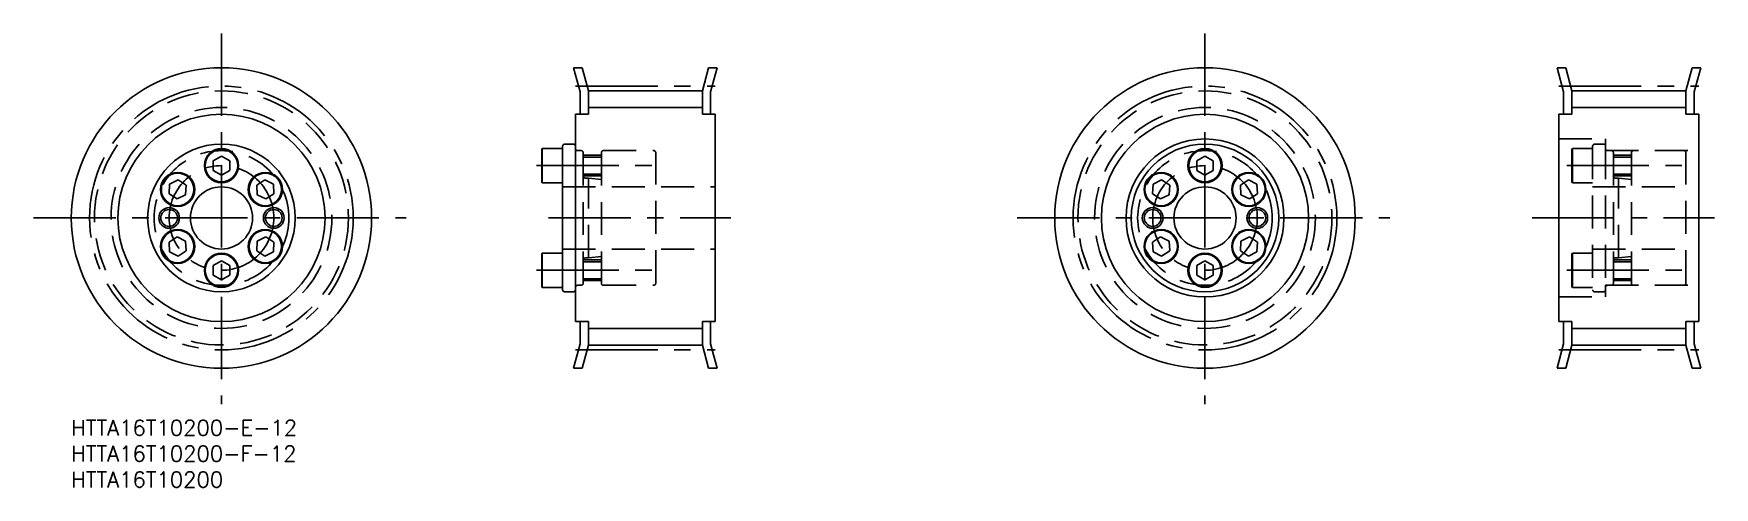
# Model space of a CAD drawing. Extents: x -7 to 317, y -13 to 75.
import ezdxf

# ---------------------------------------------------------------- set-up
doc = ezdxf.new("R2010")
doc.units = 0
doc.header["$LTSCALE"] = 0.5
doc.linetypes.add('CENTER', pattern=[50.8, 31.75, -6.35, 6.35, -6.35])
doc.linetypes.add('DASHED', pattern=[19.05, 12.7, -6.35])
for name, color, linetype in [('MSM_CENTER', 1, 'CENTER'), ('MSM_CONTINUOUS', 7, 'CONTINUOUS'), ('MSM_DASHED', 4, 'DASHED'), ('MSM_NARROW', 5, 'CONTINUOUS'), ('MSM_PART_NUMBER', 7, 'CONTINUOUS')]:
    doc.layers.add(name, color=color, linetype=linetype)
doc.styles.get("Standard").update_dxf_attribs({"font": 'txt.shx', "height": 3, "bigfont": 'bigfont.shx'})

# ---------------------------------------------------------------- blocks, each defined once
blk = doc.blocks.new('*U2')
at = {"layer": 'MSM_PART_NUMBER'}
blk.add_text('HTTA16T10200-E-12', height=3, dxfattribs=at).set_placement((0, -3))
blk = doc.blocks.new('*U3')
at = {"layer": 'MSM_PART_NUMBER'}
blk.add_text('HTTA16T10200-F-12', height=3, dxfattribs=at).set_placement((0, -8))
blk = doc.blocks.new('*U4')
at = {"layer": 'MSM_PART_NUMBER'}
blk.add_text('HTTA16T10200', height=3, dxfattribs=at).set_placement((0, -13))

msp = doc.modelspace()

# ---------------------------------------------------------------- linework, layer by layer
at = {"layer": 'MSM_CENTER'}
for p, q in [((29, 74.58), (29, 3.03)), ((218.9, 74.58), (218.9, 3.03)), ((97.35, 64.46), (124.35, 64.46)), ((287.25, 64.46), (314.25, 64.46)), ((89.85, 49.1), (113.85, 49.1)), ((288.75, 49.1), (312.75, 49.1)), ((-7.27, 39), (64.68, 39)), ((92.15, 39), (127.35, 39)), ((182.63, 39), (254.59, 39)), ((282.05, 39), (317.25, 39)), ((89.85, 28.9), (113.85, 28.9)), ((288.75, 28.9), (312.75, 28.9)), ((97.35, 13.53), (124.35, 13.53)), ((287.25, 13.53), (314.25, 13.53))]:
    msp.add_line(p, q, dxfattribs=at)
for centre, radius in [((29, 39), 25.46), ((218.9, 39), 25.46), ((29, 39), 10.1), ((218.9, 39), 10.1)]:
    msp.add_circle(centre, radius, dxfattribs=at)
at = {"layer": 'MSM_CONTINUOUS'}
for p, q in [((98.25, 63.31), (97, 68)), ((98.65, 68), (97, 68)), ((99.85, 63.52), (98.65, 68)), ((121.85, 63.52), (123.05, 68)), ((123.05, 68), (124.71, 68)), ((123.45, 63.31), (124.71, 68)), ((288.15, 63.31), (286.9, 68)), ((288.56, 68), (286.9, 68)), ((289.75, 63.52), (288.56, 68)), ((311.75, 63.52), (312.95, 68)), ((312.95, 68), (314.61, 68)), ((313.35, 63.31), (314.61, 68)), ((98.25, 59), (98.25, 63.31)), ((99.85, 59), (99.85, 63.52)), ((99.85, 63.52), (121.85, 63.52)), ((121.85, 59), (121.85, 63.52)), ((123.45, 59), (123.45, 63.31)), ((288.15, 59), (288.15, 63.31)), ((289.75, 59), (289.75, 63.52)), ((289.75, 63.52), (311.75, 63.52)), ((311.75, 59), (311.75, 63.52)), ((313.35, 59), (313.35, 63.31)), ((97.35, 59), (97.35, 19)), ((97.35, 59), (99.85, 59)), ((124.35, 59), (121.85, 59)), ((124.35, 59), (124.35, 19)), ((287.25, 59), (287.25, 19)), ((287.25, 59), (289.75, 59)), ((314.25, 59), (311.75, 59)), ((314.25, 59), (314.25, 19)), ((90.85, 52.24), (90.94, 52.4)), ((90.85, 45.96), (90.85, 52.24)), ((90.94, 45.8), (90.94, 52.4)), ((90.94, 52.4), (94.85, 52.4)), ((94.85, 52.85), (94.85, 25.15)), ((95.25, 53.25), (96.95, 53.25)), ((29, 50.95), (27.4, 50.02)), ((27.4, 50.02), (27.4, 48.18)), ((30.6, 50.02), (29, 50.95)), ((29.8, 50.49), (29.8, 50.49)), ((30.2, 50.25), (30.2, 50.25)), ((30.6, 48.18), (30.6, 50.02)), ((218.9, 50.95), (217.3, 50.02)), ((217.3, 50.02), (217.3, 48.18)), ((220.5, 50.02), (218.9, 50.95)), ((219.7, 50.49), (219.7, 50.49)), ((220.1, 50.25), (220.1, 50.25)), ((220.5, 48.18), (220.5, 50.02)), ((18.98, 45.51), (18.88, 43.66)), ((20.63, 46.35), (18.98, 45.51)), ((22.18, 45.34), (20.63, 46.35)), ((27.4, 48.18), (29, 47.25)), ((29, 47.25), (30.6, 48.18)), ((35.82, 45.34), (37.37, 46.35)), ((37.37, 46.35), (39.02, 45.51)), ((39.02, 45.51), (39.12, 43.66)), ((90.85, 45.96), (90.94, 45.8)), ((90.94, 45.8), (94.85, 45.8)), ((208.88, 45.51), (208.79, 43.66)), ((210.53, 46.35), (208.88, 45.51)), ((212.08, 45.34), (210.53, 46.35)), ((217.3, 48.18), (218.9, 47.25)), ((218.9, 47.25), (220.5, 48.18)), ((225.73, 45.34), (227.28, 46.35)), ((227.28, 46.35), (228.92, 45.51)), ((228.92, 45.51), (229.02, 43.66)), ((18.88, 43.66), (20.43, 42.66)), ((20.43, 42.66), (22.08, 43.49)), ((22.08, 43.49), (22.18, 45.34)), ((35.92, 43.49), (35.82, 45.34)), ((37.57, 42.66), (35.92, 43.49)), ((39.12, 43.66), (37.57, 42.66)), ((208.79, 43.66), (210.34, 42.66)), ((210.34, 42.66), (211.98, 43.49)), ((211.98, 43.49), (212.08, 45.34)), ((225.82, 43.49), (225.73, 45.34)), ((227.47, 42.66), (225.82, 43.49)), ((229.02, 43.66), (227.47, 42.66)), ((20.43, 35.34), (18.88, 34.34)), ((18.88, 34.34), (18.98, 32.49)), ((18.98, 32.49), (20.63, 31.65)), ((22.08, 34.51), (20.43, 35.34)), ((20.63, 31.65), (22.18, 32.66)), ((22.18, 32.66), (22.08, 34.51)), ((35.82, 32.66), (35.92, 34.51)), ((37.37, 31.65), (35.82, 32.66)), ((35.92, 34.51), (37.57, 35.34)), ((39.02, 32.49), (37.37, 31.65)), ((37.57, 35.34), (39.12, 34.34)), ((39.12, 34.34), (39.02, 32.49)), ((210.34, 35.34), (208.79, 34.34)), ((208.79, 34.34), (208.88, 32.49)), ((208.88, 32.49), (210.53, 31.65)), ((211.98, 34.51), (210.34, 35.34)), ((210.53, 31.65), (212.08, 32.66)), ((212.08, 32.66), (211.98, 34.51)), ((225.73, 32.66), (225.82, 34.51)), ((227.28, 31.65), (225.73, 32.66)), ((225.82, 34.51), (227.47, 35.34)), ((228.92, 32.49), (227.28, 31.65)), ((227.47, 35.34), (229.02, 34.34)), ((229.02, 34.34), (228.92, 32.49)), ((29, 30.75), (27.4, 29.82)), ((27.4, 29.82), (27.4, 27.98)), ((30.6, 29.82), (29, 30.75)), ((30.6, 27.98), (30.6, 29.82)), ((90.85, 32.04), (90.94, 32.2)), ((90.85, 32.04), (90.85, 25.76)), ((90.94, 32.2), (90.94, 25.6)), ((90.94, 32.2), (94.85, 32.2)), ((218.9, 30.75), (217.3, 29.82)), ((217.3, 29.82), (217.3, 27.98)), ((220.5, 29.82), (218.9, 30.75)), ((220.5, 27.98), (220.5, 29.82)), ((27.4, 27.98), (29, 27.05)), ((29, 27.05), (30.6, 27.98)), ((217.3, 27.98), (218.9, 27.05)), ((218.9, 27.05), (220.5, 27.98)), ((90.85, 25.76), (90.94, 25.6)), ((90.94, 25.6), (94.85, 25.6)), ((95.25, 24.75), (96.95, 24.75)), ((97.35, 19), (99.85, 19)), ((98.25, 19), (98.25, 14.69)), ((99.85, 19), (99.85, 14.47)), ((121.85, 19), (121.85, 14.47)), ((124.35, 19), (121.85, 19)), ((123.45, 19), (123.45, 14.69)), ((287.25, 19), (289.75, 19)), ((288.15, 19), (288.15, 14.69)), ((289.75, 19), (289.75, 14.47)), ((311.75, 19), (311.75, 14.47)), ((314.25, 19), (311.75, 19)), ((313.35, 19), (313.35, 14.69)), ((98.25, 14.69), (97, 10)), ((99.85, 14.47), (98.65, 10)), ((99.85, 14.47), (121.85, 14.47)), ((121.85, 14.47), (123.05, 10)), ((123.45, 14.69), (124.71, 10)), ((288.15, 14.69), (286.9, 10)), ((289.75, 14.47), (288.56, 10)), ((289.75, 14.47), (311.75, 14.47)), ((311.75, 14.47), (312.95, 10)), ((313.35, 14.69), (314.61, 10)), ((98.65, 10), (97, 10)), ((123.05, 10), (124.71, 10)), ((288.56, 10), (286.9, 10)), ((312.95, 10), (314.61, 10))]:
    msp.add_line(p, q, dxfattribs=at)
for centre, radius in [((29, 39), 29), ((218.9, 39), 29), ((29, 39), 20), ((218.9, 39), 20), ((29, 39), 14.25), ((29, 49.1), 3.3), ((29, 49.1), 3.14), ((218.9, 39), 15.25), ((218.9, 39), 14.25), ((218.9, 49.1), 3.3), ((218.9, 49.1), 3.14), ((20.53, 44.5), 3.3), ((20.53, 44.5), 3.14), ((37.47, 44.5), 3.3), ((37.47, 44.5), 3.14), ((210.43, 44.5), 3.3), ((210.43, 44.5), 3.14), ((227.37, 44.5), 3.3), ((227.37, 44.5), 3.14), ((29, 39), 6), ((218.9, 39), 6), ((18.9, 39), 1.62), ((39.1, 39), 1.62), ((208.8, 39), 1.62), ((229, 39), 1.62), ((20.53, 33.5), 3.3), ((20.53, 33.5), 3.14), ((37.47, 33.5), 3.3), ((37.47, 33.5), 3.14), ((210.43, 33.5), 3.3), ((210.43, 33.5), 3.14), ((227.37, 33.5), 3.3), ((227.37, 33.5), 3.14), ((29, 28.9), 3.3), ((29, 28.9), 3.14), ((218.9, 28.9), 3.3), ((218.9, 28.9), 3.14)]:
    msp.add_circle(centre, radius, dxfattribs=at)
for centre, start, end in [((95.25, 52.85), 90, 180), ((96.95, 52.85), 0, 90), ((95.25, 25.15), 180, 270), ((96.95, 25.15), 270, 0)]:
    msp.add_arc(centre, 0.4, start, end, dxfattribs=at)
at = {"layer": 'MSM_DASHED'}
for p, q in [((97.76, 52), (98.45, 52)), ((102.75, 52), (112.45, 52)), ((287.25, 54.25), (296.25, 54.25)), ((289.75, 52.24), (289.85, 52.4)), ((289.75, 45.96), (289.75, 52.24)), ((289.85, 45.8), (289.85, 52.4)), ((289.85, 52.4), (293.75, 52.4)), ((293.75, 52.85), (293.75, 25.15)), ((294.15, 53.25), (295.85, 53.25)), ((296.25, 52), (296.25, 54.25)), ((296.25, 52.85), (296.25, 25.15)), ((296.25, 52), (314.25, 52)), ((296.66, 52), (297.35, 52)), ((98.85, 51.6), (98.85, 26.4)), ((102.35, 51.1), (98.85, 51.1)), ((102.35, 50.72), (98.85, 50.72)), ((102.35, 51.6), (102.35, 26.4)), ((112.85, 26.4), (112.85, 51.6)), ((297.75, 51.6), (297.75, 26.4)), ((301.25, 51.1), (297.75, 51.1)), ((301.25, 50.72), (297.75, 50.72)), ((301.25, 51.6), (301.25, 26.4)), ((311.75, 26.4), (311.75, 51.6)), ((102.35, 47.48), (98.85, 47.48)), ((102.35, 47.1), (98.85, 47.1)), ((99.26, 46.7), (99.85, 46.7)), ((99.85, 31.3), (99.85, 46.7)), ((99.85, 46.7), (102.35, 46.45)), ((289.75, 45.96), (289.85, 45.8)), ((289.85, 45.8), (293.75, 45.8)), ((301.25, 47.48), (297.75, 47.48)), ((301.25, 47.1), (297.75, 47.1)), ((298.16, 46.7), (298.75, 46.7)), ((298.75, 31.3), (298.75, 46.7)), ((298.75, 46.7), (301.25, 46.45)), ((94.85, 45), (124.35, 45)), ((293.75, 45), (311.75, 45)), ((94.85, 33), (124.35, 33)), ((293.75, 33), (311.75, 33)), ((102.35, 30.9), (98.85, 30.9)), ((102.35, 30.52), (98.85, 30.52)), ((99.26, 31.3), (99.85, 31.3)), ((99.85, 31.3), (102.35, 31.55)), ((289.75, 32.04), (289.85, 32.2)), ((289.75, 32.04), (289.75, 25.76)), ((289.85, 32.2), (289.85, 25.6)), ((289.85, 32.2), (293.75, 32.2)), ((301.25, 30.9), (297.75, 30.9)), ((301.25, 30.52), (297.75, 30.52)), ((298.16, 31.3), (298.75, 31.3)), ((298.75, 31.3), (301.25, 31.55)), ((97.76, 26), (98.45, 26)), ((102.35, 27.28), (98.85, 27.28)), ((102.35, 26.9), (98.85, 26.9)), ((102.75, 26), (112.45, 26)), ((296.25, 26), (296.25, 23.75)), ((296.25, 26), (314.25, 26)), ((296.66, 26), (297.35, 26)), ((301.25, 27.28), (297.75, 27.28)), ((301.25, 26.9), (297.75, 26.9)), ((287.25, 23.75), (296.25, 23.75)), ((289.75, 25.76), (289.85, 25.6)), ((289.85, 25.6), (293.75, 25.6)), ((294.15, 24.75), (295.85, 24.75))]:
    msp.add_line(p, q, dxfattribs=at)
for centre, radius in [((29, 39), 24.52), ((218.9, 39), 24.52), ((29, 39), 21.32), ((218.9, 39), 21.32), ((29, 39), 13), ((218.9, 39), 13)]:
    msp.add_circle(centre, radius, dxfattribs=at)
for centre, radius, start, end in [((97.76, 52.41), 0.41, 180, 270), ((98.45, 51.6), 0.4, 0, 90), ((102.75, 51.6), 0.4, 90, 180), ((112.45, 51.6), 0.4, 0, 90), ((294.15, 52.85), 0.4, 90, 180), ((295.85, 52.85), 0.4, 0, 90), ((296.66, 52.41), 0.41, 180, 270), ((297.35, 51.6), 0.4, 0, 90), ((301.65, 51.6), 0.4, 90, 180), ((311.35, 51.6), 0.4, 0, 90), ((99.26, 47.11), 0.41, 180, 270), ((298.16, 47.11), 0.41, 180, 270), ((99.26, 30.89), 0.41, 90, 180), ((298.16, 30.89), 0.41, 90, 180), ((97.76, 25.59), 0.41, 90, 180), ((98.45, 26.4), 0.4, 270, 0), ((102.75, 26.4), 0.4, 180, 270), ((112.45, 26.4), 0.4, 270, 0), ((296.66, 25.59), 0.41, 90, 180), ((297.35, 26.4), 0.4, 270, 0), ((301.65, 26.4), 0.4, 180, 270), ((311.35, 26.4), 0.4, 270, 0), ((294.15, 25.15), 0.4, 180, 270), ((295.85, 25.15), 0.4, 270, 0)]:
    msp.add_arc(centre, radius, start, end, dxfattribs=at)
at = {"layer": 'MSM_NARROW'}
for p, q in [((99.85, 60.32), (121.85, 60.32)), ((289.75, 60.32), (311.75, 60.32)), ((99.85, 17.67), (121.85, 17.67)), ((289.75, 17.67), (311.75, 17.67))]:
    msp.add_line(p, q, dxfattribs=at)
for centre in [(18.9, 39), (39.1, 39), (208.8, 39), (229, 39)]:
    msp.add_circle(centre, 2, dxfattribs=at)

# ---------------------------------------------------------------- block references
at = {"layer": 'MSM_CONTINUOUS'}
for name in ['*U2', '*U3', '*U4']:
    msp.add_blockref(name, (0, 0), dxfattribs=at)

doc.saveas('drawing.dxf')
